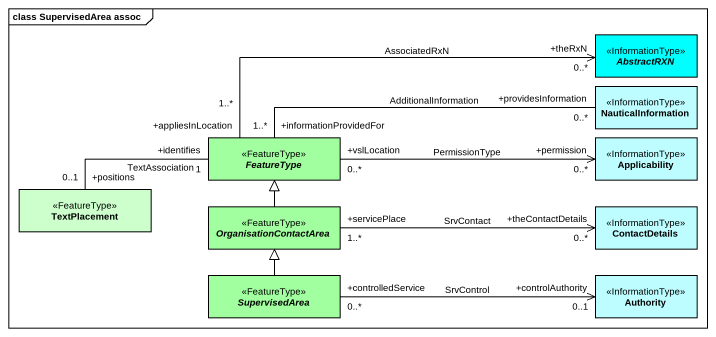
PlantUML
@startuml
mainframe class SupervisedArea assoc
hide circle
hide empty members
abstract class AbstractRXN <<InformationType>> #00FFFF
class NauticalInformation <<InformationType>> #BEFDFF
abstract class FeatureType <<FeatureType>> #A1FFA0
class Applicability <<InformationType>> #BEFDFF
class TextPlacement <<FeatureType>> #CCFFCC
abstract class OrganisationContactArea <<FeatureType>> #A1FFA0
class ContactDetails <<InformationType>> #BEFDFF
abstract class SupervisedArea <<FeatureType>> #A1FFA0
class Authority <<InformationType>> #BEFDFF
FeatureType "+appliesInLocation\n1..*" -right-> "+theRxN\n0..*" AbstractRXN : AssociatedRxN
FeatureType "+informationProvidedFor\n1..*" -right- "+providesInformation\n0..*" NauticalInformation : AdditionalInformation
FeatureType "+vslLocation\n0..*" -right-> "+permission\n0..*" Applicability : PermissionType
FeatureType "+identifies\n1" -left- "+positions\n0..1" TextPlacement : TextAssociation
OrganisationContactArea -up-|> FeatureType
OrganisationContactArea "+servicePlace\n1..*" -right-> "+theContactDetails\n0..*" ContactDetails : SrvContact
SupervisedArea -up-|> OrganisationContactArea
SupervisedArea "+controlledService\n0..*" -right-> "+controlAuthority\n0..1" Authority : SrvControl
@enduml
